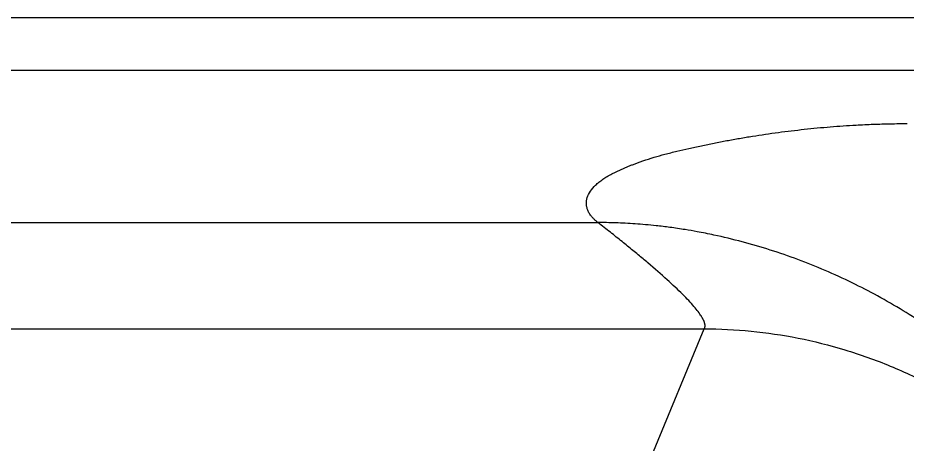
# Model space of a CAD drawing. Extents: x 525 to 609, y 649 to 778.
# Drawn here: x 557.18 to 564.46, y 731.05 to 734.54 of the extents above; entities that cross this region are included whole.
import ezdxf

# ---------------------------------------------------------------- set-up
doc = ezdxf.new("R2010")
doc.units = 0
doc.header["$MEASUREMENT"] = 0
doc.layers.add('1', color=4, linetype='Continuous')

# ---------------------------------------------------------------- blocks, each defined once
blk = doc.blocks.new('JETSETTER')
at = {"layer": '1', "color": 3, "linetype": 'Continuous', "lineweight": 25}
for p, q in [((42.0588, 65.4127), (5.0708, 65.4127)), ((5.0708, 64.9827), (42.0588, 64.9827)), ((14.1277, 63.7362), (36.8011, 63.7362)), ((16.0616, 62.867), (37.6721, 62.867)), ((37.242, 61.8284), (37.6721, 62.867))]:
    blk.add_line(p, q, dxfattribs=at)
for points, knots in [([(36.8011, 63.7362), (36.7982, 63.7385), (36.7925, 63.743), (36.7844, 63.7499), (36.7766, 63.7568), (36.7693, 63.7639), (36.7623, 63.771), (36.7557, 63.7781), (36.7446, 63.7912), (36.7309, 63.8105), (36.7178, 63.8363), (36.7095, 63.8624), (36.7049, 63.8973), (36.7112, 63.9414), (36.7368, 63.9934), (36.7725, 64.0351), (36.809, 64.0671), (36.8406, 64.0906), (36.8762, 64.1133), (36.9096, 64.1316), (36.9387, 64.1462), (36.962, 64.1575), (36.9858, 64.1686), (37.0099, 64.1794), (37.0343, 64.1899), (37.0592, 64.2002), (37.1036, 64.2178), (37.1701, 64.242), (37.2591, 64.2703), (37.3525, 64.2965), (37.448, 64.3206), (37.5301, 64.3396), (37.597, 64.3543), (37.6652, 64.369), (37.7522, 64.3869), (37.8565, 64.407), (37.9614, 64.4258), (38.1017, 64.4491), (38.2779, 64.475), (38.4905, 64.5007), (38.703, 64.5209), (38.8686, 64.5323), (38.9864, 64.5383), (39.0567, 64.5413), (39.1267, 64.5436), (39.1964, 64.5452), (39.2656, 64.5462), (39.3117, 64.5464), (39.3346, 64.5464)], [0, 0, 0, 0, 0.004585, 0.009143, 0.013679, 0.018194, 0.022693, 0.027178, 0.031653, 0.046866, 0.062008, 0.076857, 0.09176, 0.121455, 0.151583, 0.182489, 0.198349, 0.214458, 0.230938, 0.247667, 0.257002, 0.266312, 0.275601, 0.284873, 0.294131, 0.303379, 0.31262, 0.34292, 0.374192, 0.403601, 0.435382, 0.466589, 0.481758, 0.498536, 0.530878, 0.563118, 0.595274, 0.627361, 0.691135, 0.75426, 0.816907, 0.87863, 0.899187, 0.919605, 0.939888, 0.960044, 0.980079, 1, 1, 1, 1]), ([(40.2361, 62.2779), (40.226, 62.2881), (40.2056, 62.3085), (40.1747, 62.3388), (40.1435, 62.3688), (40.112, 62.3987), (40.0802, 62.4282), (40.0481, 62.4575), (40.0157, 62.4866), (39.9829, 62.5154), (39.9499, 62.544), (39.9166, 62.5722), (39.8334, 62.6417), (39.6966, 62.7493), (39.5025, 62.8875), (39.3008, 63.017), (39.0951, 63.1357), (38.8815, 63.2458), (38.5914, 63.3784), (38.2903, 63.4906), (37.9841, 63.5801), (37.7834, 63.6282), (37.6269, 63.6592), (37.5066, 63.68), (37.3951, 63.6964), (37.2867, 63.7095), (37.192, 63.7189), (37.1074, 63.7256), (37.0261, 63.7306), (36.9481, 63.7339), (36.8735, 63.7358), (36.8248, 63.7361), (36.8011, 63.7362)], [0, 0, 0, 0, 0.01129, 0.022597, 0.033919, 0.045255, 0.056607, 0.067973, 0.079353, 0.090746, 0.102153, 0.113573, 0.125005, 0.187138, 0.250013, 0.311732, 0.375019, 0.436135, 0.500022, 0.624988, 0.687489, 0.749988, 0.786681, 0.812491, 0.845647, 0.874994, 0.898043, 0.920209, 0.94149, 0.961883, 0.981386, 1, 1, 1, 1]), ([(37.6721, 62.867), (37.6728, 62.8681), (37.6742, 62.8703), (37.6759, 62.874), (37.6772, 62.8778), (37.6781, 62.8818), (37.6787, 62.8861), (37.6789, 62.8906), (37.6788, 62.8953), (37.6782, 62.9003), (37.6774, 62.9054), (37.6761, 62.9108), (37.6745, 62.9164), (37.6725, 62.9222), (37.6702, 62.9282), (37.6675, 62.9345), (37.6644, 62.941), (37.661, 62.9477), (37.6572, 62.9546), (37.653, 62.9617), (37.6428, 62.9782), (37.6233, 63.0062), (37.5887, 63.049), (37.5458, 63.0966), (37.4775, 63.167), (37.3712, 63.2674), (37.2553, 63.3685), (37.1711, 63.4393), (37.1304, 63.4731), (37.0882, 63.5079), (37.0443, 63.5436), (36.9988, 63.5803), (36.9518, 63.6179), (36.9031, 63.6564), (36.8529, 63.6958), (36.8184, 63.7227), (36.8011, 63.7362)], [0, 0, 0, 0, 0.012381, 0.024756, 0.037127, 0.049495, 0.061862, 0.074227, 0.086593, 0.09896, 0.11133, 0.123705, 0.136084, 0.148469, 0.160862, 0.173263, 0.185674, 0.198095, 0.210529, 0.222975, 0.235436, 0.294706, 0.354502, 0.414938, 0.476126, 0.600379, 0.729084, 0.758038, 0.787263, 0.816768, 0.846557, 0.876638, 0.907017, 0.9377, 0.968692, 1, 1, 1, 1]), ([(37.6721, 62.867), (37.7991, 62.8666), (37.9273, 62.8602), (38.1844, 62.8346), (38.3133, 62.8156), (38.5698, 62.7646), (38.6974, 62.7327), (38.9495, 62.6563), (39.074, 62.6118), (39.3181, 62.5107), (39.4376, 62.4542), (39.6699, 62.3299), (39.7827, 62.2622), (40.0001, 62.1168), (40.1047, 62.0392), (40.3045, 61.8755), (40.3997, 61.7894), (40.4898, 61.6999)], [0, 0, 0, 0, 0.125, 0.125, 0.25, 0.25, 0.375, 0.375, 0.5, 0.5, 0.625, 0.625, 0.75, 0.75, 0.875, 0.875, 1, 1, 1, 1])]:
    blk.add_open_spline(points, degree=3, knots=knots, dxfattribs=at)

msp = doc.modelspace()

# ---------------------------------------------------------------- block references
at = {"layer": '1'}
msp.add_blockref('JETSETTER', (525.1273, 669.1243), dxfattribs=at)

doc.saveas('drawing.dxf')
